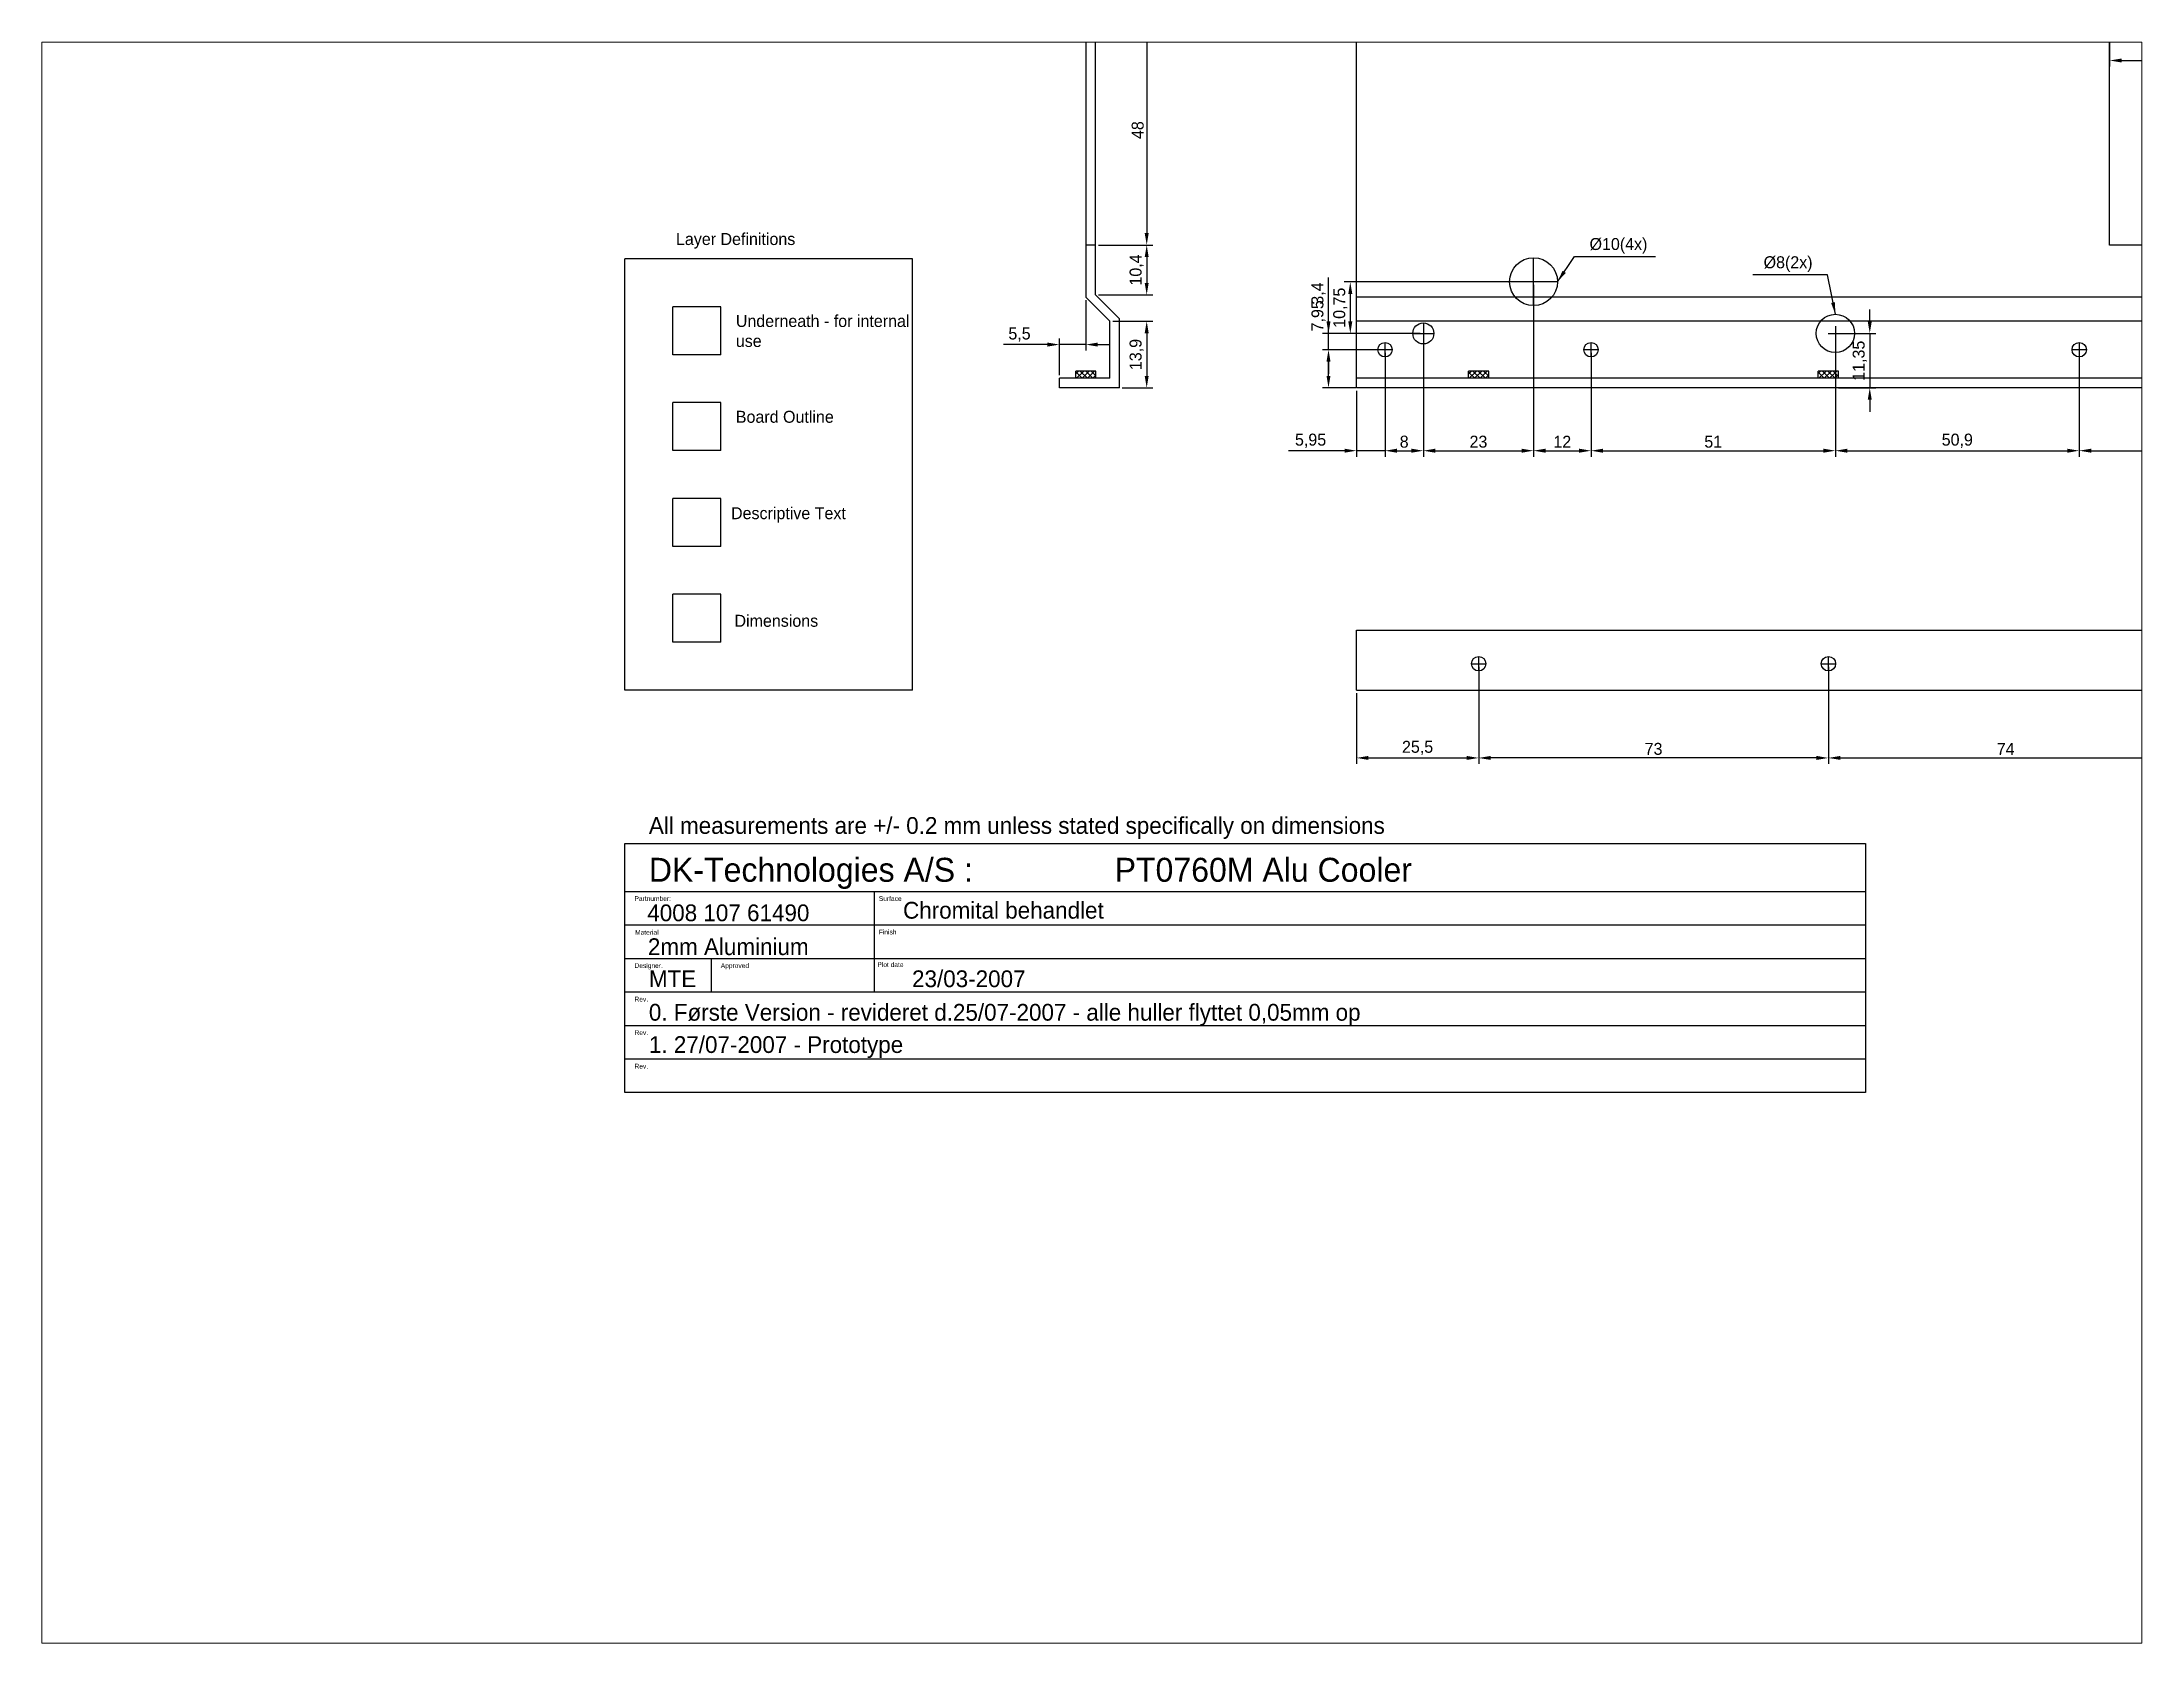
# Paper-space layout 'Layout1' of a CAD drawing. Header units: millimetres. Extents: x 27 to 242, y 21 to 185.
# The model-space entities are those that its viewports show. They can reach past a viewport. Long polylines and large blocks are cut down to what shows.
import ezdxf

# ---------------------------------------------------------------- set-up
doc = ezdxf.new("R2010")
doc.units = ezdxf.units.MM
for name, color, linetype in [('Descriptive Text', 9, 'Continuous'), ('dimensions', 151, 'Continuous'), ('underneath', 9, 'Continuous')]:
    doc.layers.add(name, color=color, linetype=linetype)
doc.dimstyles.new('ISO-25', dxfattribs={"dimtxt": 2.5, "dimasz": 2.5, "dimexe": 1.25, "dimexo": 0.625, "dimtad": 1, "dimzin": 9, "dimtxsty": 'Standard', "dimcen": 2.5, "dimadec": 0, "dimazin": 0, "dimtfac": 1, "dimtmove": 0, "dimatfit": 3, "dimfxl": 0, "dimarcsym": 0})

# ---------------------------------------------------------------- blocks, each defined once
blk = doc.blocks.new('*D58')
at = {"layer": 'Defpoints', "color": 0}
for p in [(178.2, 5.5), (152.7, 0), (178.2, -14.17)]:
    blk.add_point(p, dxfattribs=at)
at = {"layer": 'dimensions', "color": 0, "lineweight": -2}
for p, q in [((178.2, 4.87), (178.2, -15.42)), ((152.7, -0.63), (152.7, -15.42)), ((155.2, -14.17), (175.7, -14.17))]:
    blk.add_line(p, q, dxfattribs=at)
at = {"layer": 'dimensions', "color": 0}
for points in [[(155.2, -13.75), (155.2, -14.58), (152.7, -14.17)], [(175.7, -13.75), (175.7, -14.58), (178.2, -14.17)]]:
    blk.add_solid(points, dxfattribs=at)
at = {"layer": 'dimensions', "color": 0, "insert": (165.45, -12.08), "char_height": 2.5, "attachment_point": 5}
blk.add_mtext('25,5', dxfattribs=at)
blk = doc.blocks.new('*D59')
at = {"layer": 'Defpoints', "color": 0}
for p in [(178.2, 5.5), (251.2, 5.5), (178.2, -14.17)]:
    blk.add_point(p, dxfattribs=at)
at = {"layer": 'dimensions', "color": 0, "lineweight": -2}
for p, q in [((178.2, 4.87), (178.2, -15.42)), ((251.2, 4.87), (251.2, -15.42)), ((248.7, -14.17), (180.7, -14.17))]:
    blk.add_line(p, q, dxfattribs=at)
at = {"layer": 'dimensions', "color": 0}
for points in [[(180.7, -13.75), (180.7, -14.58), (178.2, -14.17)], [(248.7, -13.75), (248.7, -14.58), (251.2, -14.17)]]:
    blk.add_solid(points, dxfattribs=at)
at = {"layer": 'dimensions', "color": 0, "insert": (214.7, -12.29), "char_height": 2.5, "attachment_point": 5}
blk.add_mtext('73', dxfattribs=at)
blk = doc.blocks.new('*D60')
at = {"layer": 'Defpoints', "color": 0}
for p in [(251.2, 5.5), (325.2, 5.5), (325.2, -14.17)]:
    blk.add_point(p, dxfattribs=at)
at = {"layer": 'dimensions', "color": 0, "lineweight": -2}
for p, q in [((251.2, 4.87), (251.2, -15.42)), ((325.2, 4.87), (325.2, -15.42)), ((253.7, -14.17), (322.7, -14.17))]:
    blk.add_line(p, q, dxfattribs=at)
at = {"layer": 'dimensions', "color": 0}
for points in [[(253.7, -13.75), (253.7, -14.58), (251.2, -14.17)], [(322.7, -13.75), (322.7, -14.58), (325.2, -14.17)]]:
    blk.add_solid(points, dxfattribs=at)
at = {"layer": 'dimensions', "color": 0, "insert": (288.2, -12.29), "char_height": 2.5, "attachment_point": 5}
blk.add_mtext('74', dxfattribs=at)
blk = doc.blocks.new('*D65')
at = {"layer": 'Defpoints', "color": 0}
for p in [(98.2, 140.9), (98.2, 92.9), (108.91, 92.9)]:
    blk.add_point(p, dxfattribs=at)
at = {"layer": 'dimensions', "color": 0, "lineweight": -2}
for p, q in [((98.82, 140.9), (110.16, 140.9)), ((108.91, 138.4), (108.91, 95.4)), ((98.82, 92.9), (110.16, 92.9))]:
    blk.add_line(p, q, dxfattribs=at)
at = {"layer": 'dimensions', "color": 0}
for points in [[(108.49, 138.4), (109.32, 138.4), (108.91, 140.9)], [(108.49, 95.4), (109.32, 95.4), (108.91, 92.9)]]:
    blk.add_solid(points, dxfattribs=at)
at = {"layer": 'dimensions', "color": 0, "insert": (107.03, 116.9), "char_height": 2.5, "attachment_point": 5, "rotation": 90}
blk.add_mtext('48', dxfattribs=at)
blk = doc.blocks.new('*D66')
at = {"layer": 'Defpoints', "color": 0}
for p in [(98.2, 92.9), (98.2, 82.5), (108.91, 82.5)]:
    blk.add_point(p, dxfattribs=at)
at = {"layer": 'dimensions', "color": 0, "lineweight": -2}
for p, q in [((98.82, 92.9), (110.16, 92.9)), ((108.91, 90.4), (108.91, 85)), ((98.82, 82.5), (110.16, 82.5))]:
    blk.add_line(p, q, dxfattribs=at)
at = {"layer": 'dimensions', "color": 0}
for points in [[(108.49, 90.4), (109.32, 90.4), (108.91, 92.9)], [(108.49, 85), (109.32, 85), (108.91, 82.5)]]:
    blk.add_solid(points, dxfattribs=at)
at = {"layer": 'dimensions', "color": 0, "insert": (106.82, 87.7), "char_height": 2.5, "attachment_point": 5, "rotation": 90}
blk.add_mtext('10,4', dxfattribs=at)
blk = doc.blocks.new('*D67')
at = {"layer": 'Defpoints', "color": 0}
for p in [(101.2, 77), (103.2, 63.1), (108.91, 63.1)]:
    blk.add_point(p, dxfattribs=at)
at = {"layer": 'dimensions', "color": 0, "lineweight": -2}
for p, q in [((101.82, 77), (110.16, 77)), ((108.91, 74.5), (108.91, 65.6)), ((103.82, 63.1), (110.16, 63.1))]:
    blk.add_line(p, q, dxfattribs=at)
at = {"layer": 'dimensions', "color": 0}
for points in [[(108.49, 74.5), (109.32, 74.5), (108.91, 77)], [(108.49, 65.6), (109.32, 65.6), (108.91, 63.1)]]:
    blk.add_solid(points, dxfattribs=at)
at = {"layer": 'dimensions', "color": 0, "insert": (106.82, 70.05), "char_height": 2.5, "attachment_point": 5, "rotation": 90}
blk.add_mtext('13,9', dxfattribs=at)
blk = doc.blocks.new('*D68')
at = {"layer": 'Defpoints', "color": 0}
for p in [(158.65, 71), (152.7, 63.1), (158.65, 49.97)]:
    blk.add_point(p, dxfattribs=at)
at = {"layer": 'dimensions', "color": 0, "lineweight": -2}
for p, q in [((158.65, 70.37), (158.65, 48.72)), ((152.7, 62.47), (152.7, 48.72)), ((150.2, 49.97), (138.53, 49.97)), ((158.65, 49.97), (152.7, 49.97)), ((161.15, 49.97), (163.65, 49.97))]:
    blk.add_line(p, q, dxfattribs=at)
at = {"layer": 'dimensions', "color": 0}
for points in [[(150.2, 50.39), (150.2, 49.55), (152.7, 49.97)], [(161.15, 50.39), (161.15, 49.55), (158.65, 49.97)]]:
    blk.add_solid(points, dxfattribs=at)
at = {"layer": 'dimensions', "color": 0, "insert": (143.11, 52.05), "char_height": 2.5, "attachment_point": 5}
blk.add_mtext('5,95', dxfattribs=at)
blk = doc.blocks.new('*D69')
at = {"layer": 'Defpoints', "color": 0}
for p in [(158.65, 71), (166.65, 74.4), (166.65, 49.97)]:
    blk.add_point(p, dxfattribs=at)
at = {"layer": 'dimensions', "color": 0, "lineweight": -2}
for p, q in [((158.65, 70.37), (158.65, 48.72)), ((166.65, 73.77), (166.65, 48.72)), ((161.15, 49.97), (164.15, 49.97))]:
    blk.add_line(p, q, dxfattribs=at)
at = {"layer": 'dimensions', "color": 0}
for points in [[(161.15, 50.39), (161.15, 49.55), (158.65, 49.97)], [(164.15, 50.39), (164.15, 49.55), (166.65, 49.97)]]:
    blk.add_solid(points, dxfattribs=at)
at = {"layer": 'dimensions', "color": 0, "insert": (162.65, 51.84), "char_height": 2.5, "attachment_point": 5}
blk.add_mtext('8', dxfattribs=at)
blk = doc.blocks.new('*D70')
at = {"layer": 'Defpoints', "color": 0}
for p in [(189.65, 85.2), (166.65, 74.4), (189.65, 49.97)]:
    blk.add_point(p, dxfattribs=at)
at = {"layer": 'dimensions', "color": 0, "lineweight": -2}
for p, q in [((189.65, 84.57), (189.65, 48.72)), ((166.65, 73.77), (166.65, 48.72)), ((169.15, 49.97), (187.15, 49.97))]:
    blk.add_line(p, q, dxfattribs=at)
at = {"layer": 'dimensions', "color": 0}
for points in [[(169.15, 50.39), (169.15, 49.55), (166.65, 49.97)], [(187.15, 50.39), (187.15, 49.55), (189.65, 49.97)]]:
    blk.add_solid(points, dxfattribs=at)
at = {"layer": 'dimensions', "color": 0, "insert": (178.15, 51.84), "char_height": 2.5, "attachment_point": 5}
blk.add_mtext('23', dxfattribs=at)
blk = doc.blocks.new('*D71')
at = {"layer": 'Defpoints', "color": 0}
for p in [(189.65, 85.2), (201.65, 71), (201.65, 49.97)]:
    blk.add_point(p, dxfattribs=at)
at = {"layer": 'dimensions', "color": 0, "lineweight": -2}
for p, q in [((189.65, 84.57), (189.65, 48.72)), ((201.65, 70.37), (201.65, 48.72)), ((192.15, 49.97), (199.15, 49.97))]:
    blk.add_line(p, q, dxfattribs=at)
at = {"layer": 'dimensions', "color": 0}
for points in [[(192.15, 50.39), (192.15, 49.55), (189.65, 49.97)], [(199.15, 50.39), (199.15, 49.55), (201.65, 49.97)]]:
    blk.add_solid(points, dxfattribs=at)
at = {"layer": 'dimensions', "color": 0, "insert": (195.65, 51.84), "char_height": 2.5, "attachment_point": 5}
blk.add_mtext('12', dxfattribs=at)
blk = doc.blocks.new('*D72')
at = {"layer": 'Defpoints', "color": 0}
for p in [(252.65, 74.4), (303.55, 71), (303.55, 49.97)]:
    blk.add_point(p, dxfattribs=at)
at = {"layer": 'dimensions', "color": 0, "lineweight": -2}
for p, q in [((252.65, 73.77), (252.65, 48.72)), ((303.55, 70.37), (303.55, 48.72)), ((255.15, 49.97), (301.05, 49.97))]:
    blk.add_line(p, q, dxfattribs=at)
at = {"layer": 'dimensions', "color": 0}
for points in [[(255.15, 50.39), (255.15, 49.55), (252.65, 49.97)], [(301.05, 50.39), (301.05, 49.55), (303.55, 49.97)]]:
    blk.add_solid(points, dxfattribs=at)
at = {"layer": 'dimensions', "color": 0, "insert": (278.1, 52.05), "char_height": 2.5, "attachment_point": 5}
blk.add_mtext('50,9', dxfattribs=at)
blk = doc.blocks.new('*D73')
at = {"layer": 'Defpoints', "color": 0}
for p in [(303.55, 71), (338.55, 73.5), (338.55, 49.97)]:
    blk.add_point(p, dxfattribs=at)
at = {"layer": 'dimensions', "color": 0, "lineweight": -2}
for p, q in [((303.55, 70.37), (303.55, 48.72)), ((338.55, 72.87), (338.55, 48.72)), ((306.05, 49.97), (336.05, 49.97))]:
    blk.add_line(p, q, dxfattribs=at)
at = {"layer": 'dimensions', "color": 0}
for points in [[(306.05, 50.39), (306.05, 49.55), (303.55, 49.97)], [(336.05, 50.39), (336.05, 49.55), (338.55, 49.97)]]:
    blk.add_solid(points, dxfattribs=at)
at = {"layer": 'dimensions', "color": 0, "insert": (321.05, 51.84), "char_height": 2.5, "attachment_point": 5}
blk.add_mtext('35', dxfattribs=at)
blk = doc.blocks.new('*D90')
at = {"layer": 'Defpoints', "color": 0}
for p in [(96.2, 82), (90.7, 72.13), (90.7, 65.1)]:
    blk.add_point(p, dxfattribs=at)
at = {"layer": 'dimensions', "color": 0, "lineweight": -2}
for p, q in [((96.2, 81.37), (96.2, 70.88)), ((88.2, 72.13), (79.03, 72.13)), ((90.7, 65.72), (90.7, 73.38)), ((96.2, 72.13), (90.7, 72.13)), ((98.7, 72.13), (101.2, 72.13))]:
    blk.add_line(p, q, dxfattribs=at)
at = {"layer": 'dimensions', "color": 0}
for points in [[(88.2, 72.54), (88.2, 71.71), (90.7, 72.13)], [(98.7, 72.54), (98.7, 71.71), (96.2, 72.13)]]:
    blk.add_solid(points, dxfattribs=at)
at = {"layer": 'dimensions', "color": 0, "insert": (82.36, 74.21), "char_height": 2.5, "attachment_point": 5}
blk.add_mtext('5,5', dxfattribs=at)
blk = doc.blocks.new('*D92')
at = {"layer": 'Defpoints', "color": 0}
for p in [(201.65, 71), (252.65, 74.4), (252.65, 49.97)]:
    blk.add_point(p, dxfattribs=at)
at = {"layer": 'dimensions', "color": 0, "lineweight": -2}
for p, q in [((201.65, 70.37), (201.65, 48.72)), ((252.65, 73.77), (252.65, 48.72)), ((204.15, 49.97), (250.15, 49.97))]:
    blk.add_line(p, q, dxfattribs=at)
at = {"layer": 'dimensions', "color": 0}
for points in [[(204.15, 50.39), (204.15, 49.55), (201.65, 49.97)], [(250.15, 50.39), (250.15, 49.55), (252.65, 49.97)]]:
    blk.add_solid(points, dxfattribs=at)
at = {"layer": 'dimensions', "color": 0, "insert": (227.15, 51.84), "char_height": 2.5, "attachment_point": 5}
blk.add_mtext('51', dxfattribs=at)
blk = doc.blocks.new('*D95')
at = {"layer": 'Defpoints', "color": 0}
for p in [(146.85, 71.05), (158.65, 71.05), (153.2, 63.1)]:
    blk.add_point(p, dxfattribs=at)
at = {"layer": 'dimensions', "color": 0, "lineweight": -2}
for p, q in [((146.85, 71.05), (146.85, 82.72)), ((158.02, 71.05), (145.6, 71.05)), ((146.85, 65.6), (146.85, 68.55)), ((152.57, 63.1), (145.6, 63.1))]:
    blk.add_line(p, q, dxfattribs=at)
at = {"layer": 'dimensions', "color": 0}
for points in [[(146.44, 68.55), (147.27, 68.55), (146.85, 71.05)], [(146.44, 65.6), (147.27, 65.6), (146.85, 63.1)]]:
    blk.add_solid(points, dxfattribs=at)
at = {"layer": 'dimensions', "color": 0, "insert": (144.77, 78.13), "char_height": 2.5, "attachment_point": 5, "rotation": 90}
blk.add_mtext('7,95', dxfattribs=at)
blk = doc.blocks.new('*D96')
at = {"layer": 'Defpoints', "color": 0}
for p in [(146.85, 74.45), (158.65, 71.05), (166.65, 74.45)]:
    blk.add_point(p, dxfattribs=at)
at = {"layer": 'dimensions', "color": 0, "lineweight": -2}
for p, q in [((146.85, 76.95), (146.85, 86.12)), ((166.02, 74.45), (145.6, 74.45)), ((158.02, 71.05), (145.6, 71.05)), ((146.85, 71.05), (146.85, 74.45)), ((146.85, 68.55), (146.85, 66.05))]:
    blk.add_line(p, q, dxfattribs=at)
at = {"layer": 'dimensions', "color": 0}
for points in [[(146.44, 76.95), (147.27, 76.95), (146.85, 74.45)], [(146.44, 68.55), (147.27, 68.55), (146.85, 71.05)]]:
    blk.add_solid(points, dxfattribs=at)
at = {"layer": 'dimensions', "color": 0, "insert": (144.77, 82.78), "char_height": 2.5, "attachment_point": 5, "rotation": 90}
blk.add_mtext('3,4', dxfattribs=at)
blk = doc.blocks.new('*D99')
at = {"layer": 'Defpoints', "color": 0}
for p in [(189.65, 85.2), (151.4, 74.45), (166.65, 74.45)]:
    blk.add_point(p, dxfattribs=at)
at = {"layer": 'dimensions', "color": 0, "lineweight": -2}
for p, q in [((189.02, 85.2), (150.15, 85.2)), ((151.4, 82.7), (151.4, 76.95)), ((166.02, 74.45), (150.15, 74.45))]:
    blk.add_line(p, q, dxfattribs=at)
at = {"layer": 'dimensions', "color": 0}
for points in [[(150.98, 82.7), (151.82, 82.7), (151.4, 85.2)], [(150.98, 76.95), (151.82, 76.95), (151.4, 74.45)]]:
    blk.add_solid(points, dxfattribs=at)
at = {"layer": 'dimensions', "color": 0, "insert": (149.32, 79.82), "char_height": 2.5, "attachment_point": 5, "rotation": 90}
blk.add_mtext('10,75', dxfattribs=at)
blk = doc.blocks.new('*D107')
at = {"layer": 'Defpoints', "color": 0}
for p in [(252.65, 74.45), (252.65, 63.1), (259.83, 63.1)]:
    blk.add_point(p, dxfattribs=at)
at = {"layer": 'dimensions', "color": 0, "lineweight": -2}
for p, q in [((259.83, 76.95), (259.83, 79.45)), ((253.27, 74.45), (261.08, 74.45)), ((259.83, 74.45), (259.83, 63.1)), ((253.27, 63.1), (261.08, 63.1)), ((259.83, 60.6), (259.83, 58.1))]:
    blk.add_line(p, q, dxfattribs=at)
at = {"layer": 'dimensions', "color": 0}
for points in [[(259.41, 76.95), (260.24, 76.95), (259.83, 74.45)], [(259.41, 60.6), (260.24, 60.6), (259.83, 63.1)]]:
    blk.add_solid(points, dxfattribs=at)
at = {"layer": 'dimensions', "color": 0, "insert": (257.74, 68.75), "char_height": 2.5, "attachment_point": 5, "rotation": 90}
blk.add_mtext('11,35', dxfattribs=at)
blk = doc.blocks.new('*D109')
at = {"layer": 'Defpoints', "color": 0}
for p in [(309.9, 140.9), (350.7, 140.9), (350.7, 131.43)]:
    blk.add_point(p, dxfattribs=at)
at = {"layer": 'Descriptive Text', "color": 0, "lineweight": -2}
for p, q in [((309.9, 140.27), (309.9, 130.18)), ((350.7, 140.27), (350.7, 130.18)), ((312.4, 131.43), (348.2, 131.43))]:
    blk.add_line(p, q, dxfattribs=at)
at = {"layer": 'Descriptive Text', "color": 0}
for points in [[(312.4, 131.85), (312.4, 131.02), (309.9, 131.43)], [(348.2, 131.85), (348.2, 131.02), (350.7, 131.43)]]:
    blk.add_solid(points, dxfattribs=at)
at = {"layer": 'Descriptive Text', "color": 0, "insert": (330.3, 133.52), "char_height": 2.5, "attachment_point": 5}
blk.add_mtext('40,8', dxfattribs=at)

msp = doc.modelspace()

# ---------------------------------------------------------------- hatches: boundary and pattern name
at = {"layer": 'underneath'}
h = msp.add_hatch(dxfattribs=at)
h.set_pattern_fill('ANSI37', color=256, scale=0.25, style=0)
h.paths.add_polyline_path([(98.308, 66.6), (94.088, 66.6), (94.088, 65.1), (98.308, 65.1)])
h = msp.add_hatch(dxfattribs=at)
h.set_pattern_fill('ANSI37', color=256, scale=0.25, style=0)
h.paths.add_polyline_path([(176.088, 66.6), (176.088, 65.1), (180.308, 65.1), (180.308, 66.6)])
h = msp.add_hatch(dxfattribs=at)
h.set_pattern_fill('ANSI37', color=256, scale=0.25, style=0)
h.paths.add_polyline_path([(249.088, 66.6), (249.088, 65.1), (253.308, 65.1), (253.308, 66.6)])

# ---------------------------------------------------------------- linework, layer by layer
for p, q in [((152.698, 63.1), (152.698, 180.9)), ((96.198, 161.5), (96.198, 82)), ((98.198, 82.5), (98.198, 161.5)), ((309.898, 92.9), (309.898, 140.9)), ((98.198, 92.9), (96.198, 92.9)), ((350.698, 92.9), (309.898, 92.9)), ((189.648, 80.25), (189.648, 90.25)), ((194.648, 85.25), (184.648, 85.25)), ((96.198, 82), (101.198, 77)), ((103.198, 77.5), (98.198, 82.5)), ((101.198, 65.1), (101.198, 77)), ((103.198, 63.1), (103.198, 77.5)), ((160.148, 71.05), (157.148, 71.05)), ((158.648, 69.55), (158.648, 72.55)), ((203.148, 71.05), (200.148, 71.05)), ((201.648, 69.55), (201.648, 72.55)), ((305.048, 71.05), (302.048, 71.05)), ((90.698, 63.1), (90.698, 65.1)), ((101.198, 65.1), (90.698, 65.1)), ((90.698, 63.1), (90.698, 63.1)), ((103.198, 63.1), (90.698, 63.1)), ((350.698, 65.1), (152.698, 65.1)), ((350.698, 63.1), (152.698, 63.1)), ((20, 60), (10, 60)), ((10, 50), (10, 60)), ((20, 50), (20, 60)), ((20, 50), (10, 50)), ((152.698, 0), (152.698, 12.5)), ((152.698, 12.5), (350.698, 12.5)), ((176.698, 5.5), (179.698, 5.5)), ((178.198, 4), (178.198, 7)), ((249.698, 5.5), (252.698, 5.5)), ((251.198, 4), (251.198, 7)), ((152.698, 0), (350.698, 0))]:
    msp.add_line(p, q)
at = {"ltscale": 0.1}
for p, q in [((166.648, 76.65), (166.648, 72.25)), ((252.648, 75.95), (252.648, 72.95)), ((164.448, 74.45), (168.848, 74.45)), ((251.148, 74.45), (254.148, 74.45)), ((303.548, 72.55), (303.548, 69.55))]:
    msp.add_line(p, q, dxfattribs=at)
for centre, radius in [((189.648, 85.25), 5), ((166.648, 74.45), 2.2), ((252.648, 74.45), 4), ((158.648, 71.05), 1.5), ((201.648, 71.05), 1.5), ((303.548, 71.05), 1.5), ((178.198, 5.5), 1.5), ((251.198, 5.5), 1.5)]:
    msp.add_circle(centre, radius)
at = {"layer": 'Descriptive Text'}
for p, q in [((0, 0), (0, 90)), ((60, 90), (0, 90)), ((60, 0), (60, 90)), ((20, 40), (10, 40)), ((10, 30), (10, 40)), ((20, 30), (20, 40)), ((20, 30), (10, 30)), ((60, 0), (0, 0)), ((0, -32.02), (258.962, -32.02)), ((0, -84.02), (0, -32.02)), ((258.962, -32.02), (258.962, -84.02)), ((0, -42.02), (258.962, -42.02)), ((52, -42.02), (52, -49.02)), ((0, -49.02), (258.962, -49.02)), ((52, -49.02), (52, -56.02)), ((0, -56.02), (258.962, -56.02)), ((18, -56.02), (18, -63.02)), ((52, -56.02), (52, -63.02)), ((0, -63.02), (258.962, -63.02)), ((0, -70.02), (258.962, -70.02)), ((0, -77.02), (258.962, -77.02)), ((258.962, -84.02), (0, -84.02))]:
    msp.add_line(p, q, dxfattribs=at)
at = {"layer": 'dimensions'}
for p, q in [((10, 10), (10, 20)), ((20, 20), (10, 20)), ((20, 10), (20, 20)), ((20, 10), (10, 10))]:
    msp.add_line(p, q, dxfattribs=at)
at = {"layer": 'underneath'}
for p, q in [((10, 70), (10, 80)), ((20, 80), (10, 80)), ((20, 70), (20, 80)), ((350.698, 82), (152.698, 82)), ((350.698, 77), (152.698, 77)), ((20, 70), (10, 70)), ((94.088, 65.1), (94.088, 66.6)), ((98.308, 66.6), (94.088, 66.6)), ((98.308, 65.1), (98.308, 66.6)), ((176.088, 65.1), (176.088, 66.6)), ((180.308, 66.6), (176.088, 66.6)), ((180.308, 65.1), (180.308, 66.6)), ((249.088, 65.1), (249.088, 66.6)), ((253.308, 66.6), (249.088, 66.6)), ((253.308, 65.1), (253.308, 66.6))]:
    msp.add_line(p, q, dxfattribs=at)

# ---------------------------------------------------------------- texts
at = {"insert": (23.149, 58.299), "char_height": 2.5, "width": 25.4979, "attachment_point": 1}
msp.add_mtext('Board Outline', dxfattribs=at)
at = {"layer": 'Descriptive Text'}
for s, height, p in [('All measurements are +/- 0.2 mm unless stated specifically on dimensions', 3.5, (5, -30.02)), ('DK-Technologies A/S :', 5, (5, -40.02)), ('PT0760M Alu Cooler', 5, (102.209, -40.02)), ('Partnumber:', 1, (2, -44.02)), ('Surface', 1, (53, -44.02)), ('4008 107 61490', 3.5, (4.67, -48.255)), ('Chromital behandlet', 3.5, (58.05, -47.72)), ('Material', 1, (2.124, -51.084)), ('2mm Aluminium', 3.5, (4.794, -55.32)), ('Finish', 1, (53, -51.02)), ('Designer.', 1, (2, -58.02)), ('Approved', 1, (20, -58.02)), ('Plot date', 1, (52.7, -57.82)), ('MTE', 3.5, (5, -62.02)), ('23/03-2007', 3.5, (59.934, -62.02)), ('Rev.', 1, (2, -65.02)), ('0. Første Version - revideret d.25/07-2007 - alle huller flyttet 0,05mm op', 3.5, (5, -69.02)), ('Rev.', 1, (2, -72.02)), ('1. 27/07-2007 - Prototype', 3.5, (5.001, -75.761)), ('Rev.', 1, (2, -79.02))]:
    msp.add_text(s, height=height, dxfattribs=at).set_placement(p)
at = {"layer": 'Descriptive Text', "char_height": 2.5, "attachment_point": 1}
for s, insert, width in [('Layer Definitions', (10.66, 95.411), 44.3157), ('Descriptive Text', (22.149, 38.175), 25.4979)]:
    msp.add_mtext(s, dxfattribs=dict(at, insert=insert, width=width))
at = {"layer": 'Descriptive Text', "char_height": 2.5}
for s, insert, attachment_point in [('Ø10(4x)', (201.34, 91.116), 7), ('Ø8(2x)', (247.892, 87.311), 9)]:
    msp.add_mtext(s, dxfattribs=dict(at, insert=insert, attachment_point=attachment_point))
at = {"layer": 'dimensions', "insert": (22.87, 15.711), "char_height": 2.5, "width": 30.761, "attachment_point": 1}
msp.add_mtext('Dimensions', dxfattribs=at)
at = {"layer": 'underneath', "insert": (23.149, 78.299), "char_height": 2.5, "width": 36.8508, "attachment_point": 1}
msp.add_mtext('Underneath - for internal use', dxfattribs=at)

# ---------------------------------------------------------------- dimensions: what is measured, and where the dimension line sits
at = {"layer": 'Descriptive Text'}
dim = msp.add_linear_dim(base=(350.698, 131.432), p1=(309.898, 140.9), p2=(350.698, 140.9), dimstyle='ISO-25', dxfattribs=at)
dim.commit()
dim.dimension.update_dxf_attribs({"geometry": '*D109', "text_midpoint": (330.298, 133.515)})
at = {"layer": 'dimensions'}
for base, p1, p2, picture, middle in [((108.905, 92.9), (98.198, 140.9), (98.198, 92.9), '*D65', (107.03, 116.9)), ((108.905, 82.5), (98.198, 92.9), (98.198, 82.5), '*D66', (106.822, 87.7)), ((108.905, 63.1), (101.198, 77), (103.198, 63.1), '*D67', (106.822, 70.05))]:
    dim = msp.add_linear_dim(base=base, p1=p1, p2=p2, angle=90, dimstyle='ISO-25', override={"dimtmove": 1}, dxfattribs=at)
    dim.commit()
    dim.dimension.update_dxf_attribs({"geometry": picture, "text_midpoint": middle})
for base, p1, p2, picture, middle in [((146.855, 74.45), (158.648, 71.05), (166.648, 74.45), '*D96', (144.771, 82.783)), ((151.401, 74.45), (189.648, 85.2), (166.648, 74.45), '*D99', (149.318, 79.825)), ((146.855, 71.05), (153.198, 63.1), (158.648, 71.05), '*D95', (144.771, 78.133))]:
    dim = msp.add_linear_dim(base=base, p1=p1, p2=p2, angle=90, dimstyle='ISO-25', dxfattribs=at)
    dim.commit()
    dim.dimension.update_dxf_attribs({"geometry": picture, "text_midpoint": middle})
for base, p1, p2, picture, middle in [((189.648, 49.969), (166.648, 74.4), (189.648, 85.2), '*D70', (178.148, 51.844)), ((201.648, 49.969), (189.648, 85.2), (201.648, 71), '*D71', (195.648, 51.844)), ((166.648, 49.969), (158.648, 71), (166.648, 74.4), '*D69', (162.648, 51.844)), ((303.548, 49.969), (252.648, 74.4), (303.548, 71), '*D72', (278.098, 52.052)), ((338.548, 49.969), (303.548, 71), (338.548, 73.5), '*D73', (321.048, 51.844))]:
    dim = msp.add_linear_dim(base=base, p1=p1, p2=p2, dimstyle='ISO-25', override={"dimtmove": 1}, dxfattribs=at)
    dim.commit()
    dim.dimension.update_dxf_attribs({"geometry": picture, "text_midpoint": middle})
for base, p1, p2, picture, middle in [((90.698, 72.127), (96.198, 82), (90.698, 65.1), '*D90', (82.365, 74.211)), ((252.648, 49.969), (201.648, 71), (252.648, 74.4), '*D92', (227.148, 51.844)), ((178.198, -14.168), (152.698, 0), (178.198, 5.5), '*D58', (165.448, -12.084)), ((178.198, -14.168), (251.198, 5.5), (178.198, 5.5), '*D59', (214.698, -12.293)), ((325.198, -14.168), (251.198, 5.5), (325.198, 5.5), '*D60', (288.198, -12.293))]:
    dim = msp.add_linear_dim(base=base, p1=p1, p2=p2, dimstyle='ISO-25', dxfattribs=at)
    dim.commit()
    dim.dimension.update_dxf_attribs({"geometry": picture, "text_midpoint": middle})
dim = msp.add_linear_dim(base=(259.826, 63.1), p1=(252.648, 74.45), p2=(252.648, 63.1), angle=90, dimstyle='ISO-25', dxfattribs=at)
dim.commit()
dim.dimension.update_dxf_attribs({"geometry": '*D107', "text_midpoint": (259.826, 68.75), "dimtype": 160})
dim = msp.add_linear_dim(base=(158.648, 49.969), p1=(152.698, 63.1), p2=(158.648, 71), dimstyle='ISO-25', dxfattribs=at)
dim.commit()
dim.dimension.update_dxf_attribs({"geometry": '*D68', "text_midpoint": (143.115, 49.969), "dimtype": 160})

# ---------------------------------------------------------------- leaders
at = {"layer": 'Descriptive Text', "annotation_type": 0, "has_hookline": 1}
for points, hookline_direction, text_width in [([(194.648, 85.25), (198.215, 90.491), (200.715, 90.491)], 0, 13.75), ([(252.648, 78.45), (251.017, 86.686), (248.517, 86.686)], 1, 12.5)]:
    msp.add_leader(points, dimstyle='ISO-25', dxfattribs=dict(at, hookline_direction=hookline_direction, text_width=text_width))

psp = doc.layouts.get("Layout1")

# ---------------------------------------------------------------- viewports
at = {"layer": 'underneath'}
psp.add_viewport(center=(134.5, 102.56), size=(215.21, 164.1009), view_center_point=(97.482, -31.829), view_height=334.23401, dxfattribs=at)

doc.saveas('drawing.dxf')
